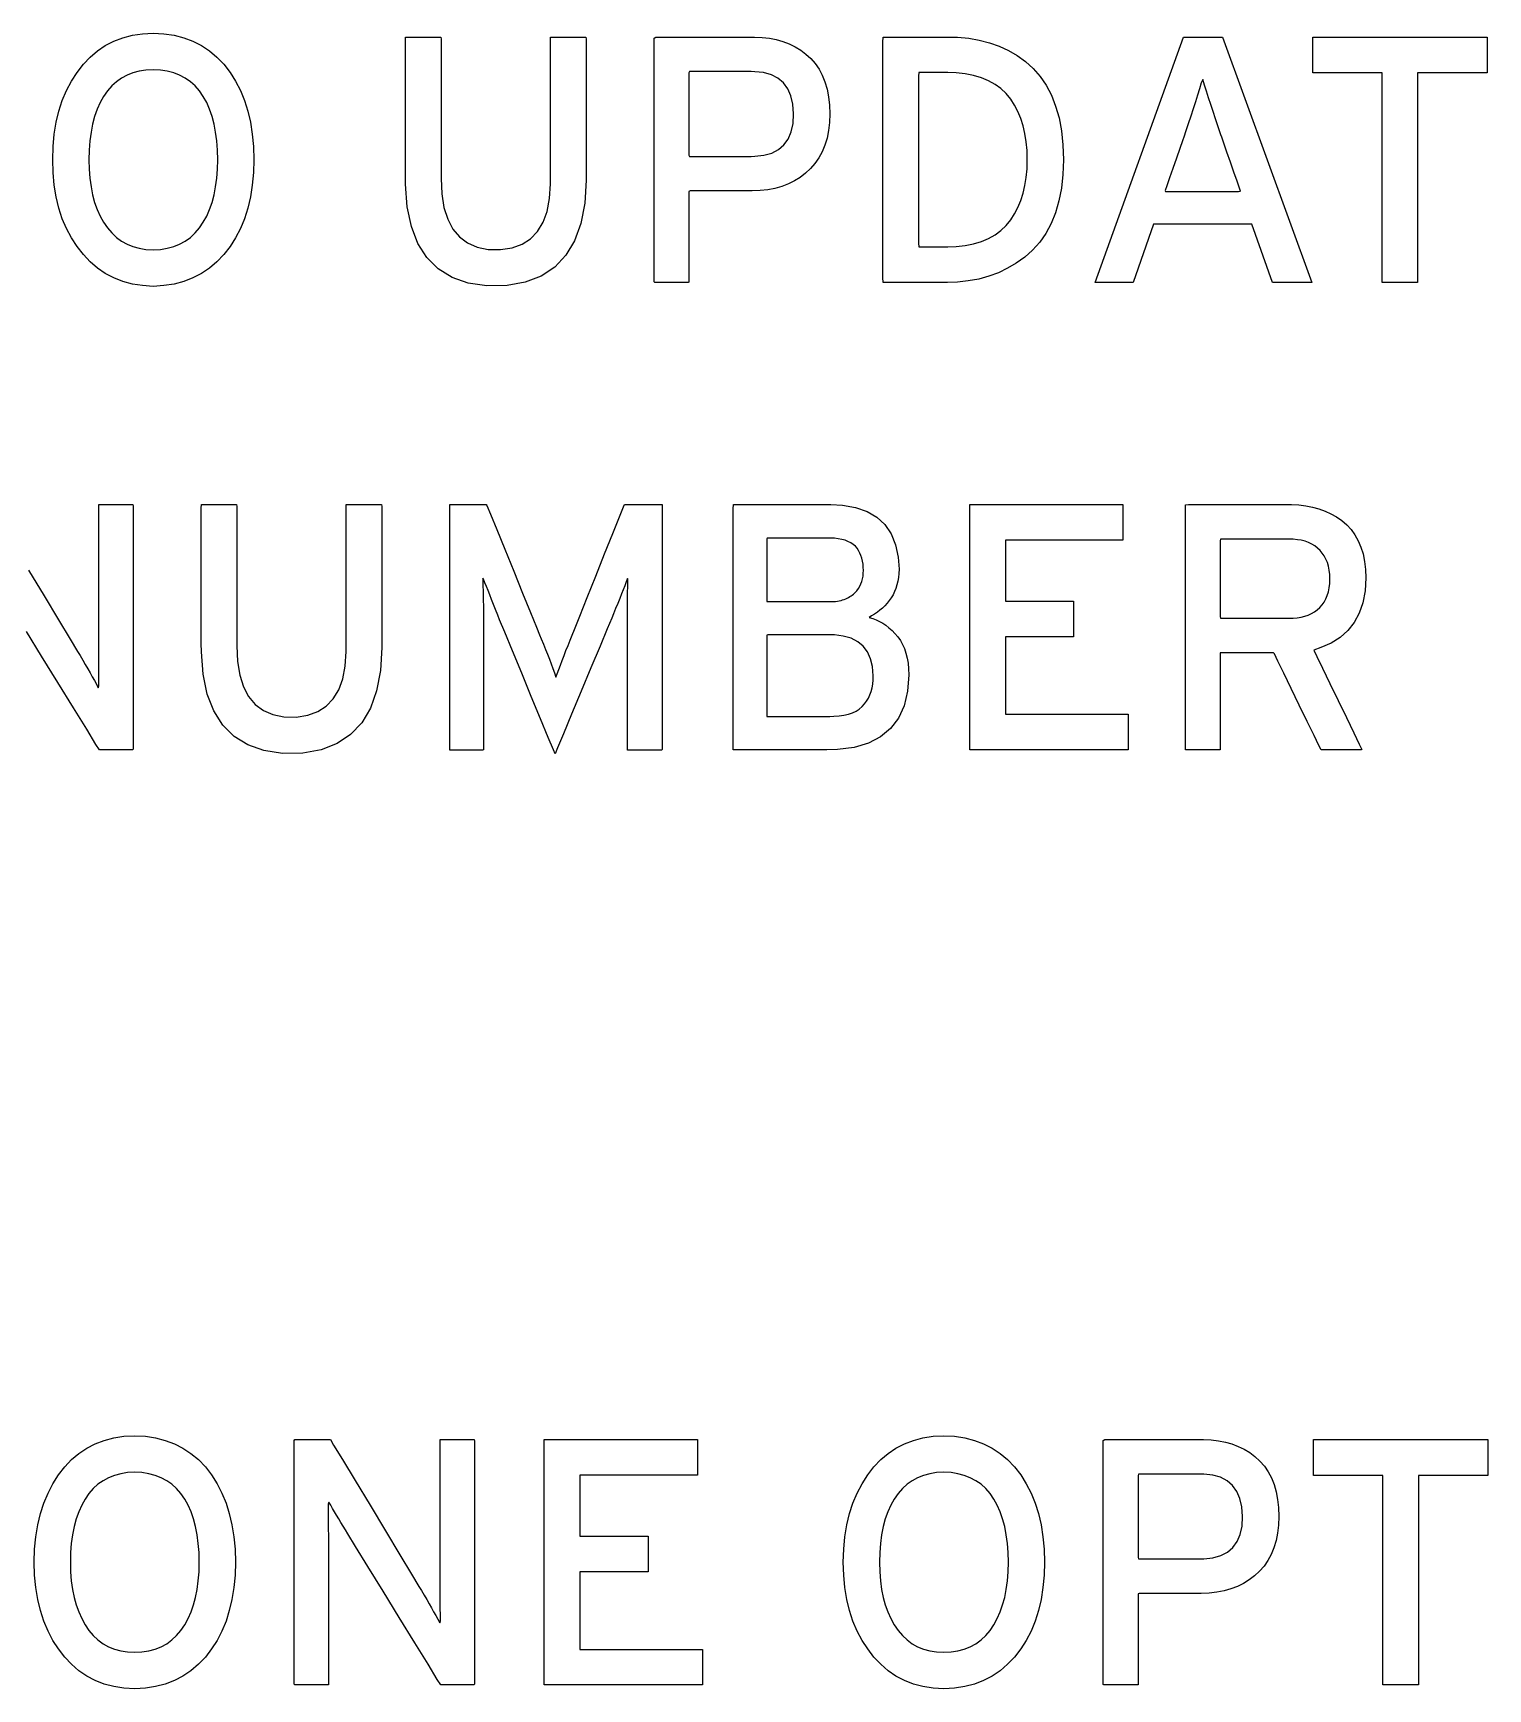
# Model space of a CAD drawing. Extents: x 1 to 47.7, y 0.2 to 33.5.
# Drawn here: x 3.998 to 5.554, y 21.199 to 22.969 of the extents above; entities that cross this region are included whole.
import ezdxf

# ---------------------------------------------------------------- set-up
doc = ezdxf.new("R2010")
doc.units = 0
doc.header["$MEASUREMENT"] = 0
doc.layers.add('6_0____DWG', color=7, linetype='CONTINUOUS')

msp = doc.modelspace()

# ---------------------------------------------------------------- linework, layer by layer
at = {"layer": '6_0____DWG'}
for points in [[(4.2344, 22.834), (4.2339, 22.8201), (4.2326, 22.8068), (4.2306, 22.7942), (4.2278, 22.7822), (4.2242, 22.7709), (4.2199, 22.7603), (4.2148, 22.7504), (4.2089, 22.7412), (4.2022, 22.7325), (4.1948, 22.7248), (4.1868, 22.718), (4.1782, 22.7122), (4.1691, 22.7075), (4.1593, 22.7037), (4.149, 22.701), (4.138, 22.6993), (4.1265, 22.6985), (4.1151, 22.6993), (4.1043, 22.701), (4.094, 22.7037), (4.0844, 22.7075), (4.0754, 22.7122), (4.067, 22.718), (4.0591, 22.7248), (4.0519, 22.7325), (4.0452, 22.7412), (4.0391, 22.7504), (4.0339, 22.7603), (4.0294, 22.7709), (4.0258, 22.7822), (4.0229, 22.7942), (4.0208, 22.8068), (4.0195, 22.8201), (4.0191, 22.834), (4.0195, 22.848), (4.0208, 22.8613), (4.0229, 22.874), (4.0258, 22.886), (4.0294, 22.8973), (4.0339, 22.908), (4.0391, 22.918), (4.0452, 22.9274), (4.0519, 22.936), (4.0591, 22.9437), (4.067, 22.9503), (4.0754, 22.956), (4.0844, 22.9607), (4.094, 22.9643), (4.1043, 22.967), (4.1151, 22.9687), (4.1265, 22.9693), (4.138, 22.9687), (4.149, 22.967), (4.1593, 22.9643), (4.1691, 22.9607), (4.1782, 22.956), (4.1868, 22.9503), (4.1948, 22.9437), (4.2022, 22.936), (4.2089, 22.9274), (4.2148, 22.918), (4.2199, 22.908), (4.2242, 22.8973), (4.2278, 22.886), (4.2306, 22.874), (4.2326, 22.8613), (4.2339, 22.848)], [(4.5896, 22.8121), (4.5881, 22.7875), (4.584, 22.7659), (4.5773, 22.7473), (4.568, 22.7317), (4.5561, 22.7191), (4.5417, 22.7095), (4.5246, 22.7029), (4.505, 22.6993), (4.4833, 22.6989), (4.4635, 22.702), (4.4462, 22.7081), (4.4315, 22.7172), (4.4194, 22.7293), (4.4098, 22.7444), (4.4028, 22.7625), (4.3984, 22.7837), (4.3965, 22.8078), (4.3964, 22.8167), (4.3964, 22.8302), (4.3964, 22.8509), (4.3964, 22.8758), (4.3964, 22.9023), (4.3964, 22.9272), (4.3964, 22.9479), (4.3964, 22.9614), (4.3965, 22.9651), (4.3985, 22.9651), (4.4026, 22.9651), (4.4083, 22.9651), (4.4148, 22.9651), (4.4214, 22.9651), (4.4273, 22.9651), (4.4318, 22.9651), (4.4342, 22.9651), (4.4345, 22.963), (4.4345, 22.9514), (4.4345, 22.932), (4.4345, 22.9078), (4.4345, 22.8816), (4.4345, 22.8563), (4.4345, 22.8347), (4.4345, 22.8196), (4.4345, 22.8139), (4.4353, 22.7974), (4.4376, 22.7828), (4.4416, 22.7703), (4.4471, 22.7598), (4.4542, 22.7513), (4.4628, 22.7449), (4.473, 22.7405), (4.4848, 22.7381), (4.498, 22.7379), (4.5104, 22.7398), (4.5211, 22.7437), (4.5302, 22.7495), (4.5377, 22.7573), (4.5436, 22.767), (4.5478, 22.7787), (4.5505, 22.7924), (4.5515, 22.808), (4.5515, 22.8151), (4.5515, 22.8288), (4.5515, 22.8497), (4.5515, 22.8749), (4.5515, 22.9016), (4.5515, 22.9269), (4.5515, 22.9477), (4.5515, 22.9614), (4.5516, 22.9651), (4.5535, 22.9651), (4.5577, 22.9651), (4.5634, 22.9651), (4.5699, 22.9651), (4.5764, 22.9651), (4.5823, 22.9651), (4.5869, 22.9651), (4.5893, 22.9651), (4.5896, 22.963), (4.5896, 22.9512), (4.5896, 22.9316), (4.5896, 22.9071), (4.5896, 22.8806), (4.5896, 22.855), (4.5896, 22.8331), (4.5896, 22.8178)], [(4.8503, 22.883), (4.8499, 22.8738), (4.8489, 22.8652), (4.8473, 22.8571), (4.845, 22.8495), (4.8421, 22.8424), (4.8386, 22.8359), (4.8344, 22.8299), (4.8297, 22.8244), (4.8243, 22.8194), (4.8186, 22.8151), (4.8125, 22.8113), (4.8059, 22.808), (4.799, 22.8054), (4.7916, 22.8033), (4.7838, 22.8018), (4.7757, 22.8009), (4.7671, 22.8005), (4.7641, 22.8005), (4.7578, 22.8005), (4.7485, 22.8005), (4.7374, 22.8005), (4.7258, 22.8005), (4.715, 22.8005), (4.7062, 22.8005), (4.7008, 22.8005), (4.6996, 22.8001), (4.6996, 22.7942), (4.6996, 22.7827), (4.6996, 22.7676), (4.6996, 22.7507), (4.6996, 22.7339), (4.6996, 22.7191), (4.6996, 22.7082), (4.6996, 22.7029), (4.6988, 22.7027), (4.6955, 22.7027), (4.6904, 22.7027), (4.6842, 22.7027), (4.6777, 22.7027), (4.6716, 22.7027), (4.6665, 22.7027), (4.6632, 22.7027), (4.6623, 22.7033), (4.6623, 22.7173), (4.6623, 22.7467), (4.6623, 22.7864), (4.6623, 22.8314), (4.6623, 22.8767), (4.6623, 22.9172), (4.6623, 22.948), (4.6623, 22.964), (4.6641, 22.9651), (4.6728, 22.9651), (4.6869, 22.9651), (4.7042, 22.9651), (4.7227, 22.9651), (4.7405, 22.9651), (4.7554, 22.9651), (4.7654, 22.9651), (4.7696, 22.9651), (4.7778, 22.9648), (4.7856, 22.9639), (4.793, 22.9625), (4.8001, 22.9605), (4.8068, 22.9579), (4.8132, 22.9548), (4.8191, 22.9512), (4.8247, 22.947), (4.83, 22.9422), (4.8347, 22.9368), (4.8388, 22.9308), (4.8422, 22.9242), (4.8451, 22.9171), (4.8473, 22.9094), (4.8489, 22.9012), (4.8499, 22.8924)], [(5.1003, 22.8339), (5.0996, 22.8182), (5.0979, 22.8035), (5.0953, 22.7898), (5.0916, 22.7772), (5.087, 22.7656), (5.0814, 22.7551), (5.0748, 22.7456), (5.0672, 22.7371), (5.0587, 22.7298), (5.0497, 22.7233), (5.0404, 22.7178), (5.0305, 22.7131), (5.0203, 22.7093), (5.0095, 22.7063), (4.9984, 22.7043), (4.9867, 22.7031), (4.9763, 22.7027), (4.9729, 22.7027), (4.9652, 22.7027), (4.9547, 22.7027), (4.9426, 22.7027), (4.9305, 22.7027), (4.9196, 22.7027), (4.9115, 22.7027), (4.9074, 22.7027), (4.9071, 22.7081), (4.9071, 22.7309), (4.9071, 22.7669), (4.9071, 22.8107), (4.9071, 22.8572), (4.9071, 22.901), (4.9071, 22.937), (4.9071, 22.9598), (4.9074, 22.9651), (4.9115, 22.9651), (4.9196, 22.9651), (4.9305, 22.9651), (4.9426, 22.9651), (4.9547, 22.9651), (4.9652, 22.9651), (4.9729, 22.9651), (4.9763, 22.9651), (4.9869, 22.9649), (4.9988, 22.9639), (5.0101, 22.9619), (5.0209, 22.9591), (5.0313, 22.9554), (5.0412, 22.9508), (5.0505, 22.9453), (5.0594, 22.9389), (5.0678, 22.9316), (5.0752, 22.9231), (5.0817, 22.9136), (5.0873, 22.903), (5.0918, 22.8913), (5.0954, 22.8786), (5.098, 22.8648), (5.0996, 22.8499)], [(4.1956, 22.834), (4.1953, 22.8443), (4.1946, 22.8541), (4.1934, 22.8634), (4.1917, 22.8721), (4.1896, 22.8803), (4.1869, 22.8879), (4.1838, 22.895), (4.1802, 22.9016), (4.1761, 22.9075), (4.1715, 22.9128), (4.1664, 22.9173), (4.1609, 22.9212), (4.1549, 22.9243), (4.1485, 22.9268), (4.1417, 22.9286), (4.1343, 22.9298), (4.1265, 22.9302), (4.1189, 22.9298), (4.1117, 22.9286), (4.1049, 22.9268), (4.0986, 22.9243), (4.0927, 22.9212), (4.0873, 22.9173), (4.0823, 22.9128), (4.0777, 22.9075), (4.0736, 22.9016), (4.0699, 22.895), (4.0667, 22.8879), (4.064, 22.8803), (4.0618, 22.8721), (4.0601, 22.8634), (4.0588, 22.8541), (4.0581, 22.8443), (4.0578, 22.834), (4.0581, 22.8238), (4.0588, 22.8142), (4.0601, 22.805), (4.0618, 22.7964), (4.064, 22.7883), (4.0667, 22.7808), (4.0699, 22.7737), (4.0736, 22.7672), (4.0777, 22.7611), (4.0823, 22.7556), (4.0873, 22.7509), (4.0927, 22.7468), (4.0986, 22.7435), (4.1049, 22.741), (4.1117, 22.7392), (4.1189, 22.7381), (4.1265, 22.7377), (4.1343, 22.7381), (4.1417, 22.7392), (4.1485, 22.741), (4.1549, 22.7435), (4.1609, 22.7468), (4.1664, 22.7509), (4.1715, 22.7556), (4.1761, 22.7611), (4.1802, 22.7672), (4.1838, 22.7737), (4.1869, 22.7808), (4.1896, 22.7883), (4.1917, 22.7964), (4.1934, 22.805), (4.1946, 22.8142), (4.1953, 22.8238)], [(4.8115, 22.883), (4.8107, 22.8933), (4.8086, 22.9022), (4.8052, 22.9098), (4.8006, 22.9161), (4.7948, 22.9211), (4.7878, 22.9248), (4.7795, 22.9271), (4.77, 22.9281), (4.7661, 22.9282), (4.7595, 22.9282), (4.7495, 22.9282), (4.7375, 22.9282), (4.7251, 22.9282), (4.7138, 22.9282), (4.7049, 22.9282), (4.7001, 22.9282), (4.6996, 22.9268), (4.6996, 22.9192), (4.6996, 22.9066), (4.6996, 22.8911), (4.6996, 22.8746), (4.6996, 22.8591), (4.6996, 22.8465), (4.6996, 22.8389), (4.7001, 22.8375), (4.7049, 22.8375), (4.7138, 22.8375), (4.7251, 22.8375), (4.7375, 22.8375), (4.7495, 22.8375), (4.7595, 22.8375), (4.7661, 22.8375), (4.77, 22.8376), (4.7797, 22.8387), (4.7882, 22.8411), (4.7953, 22.8448), (4.8012, 22.8498), (4.8057, 22.8561), (4.8089, 22.8638), (4.8109, 22.8727)], [(5.0615, 22.8339), (5.0612, 22.8437), (5.0604, 22.8531), (5.059, 22.8619), (5.057, 22.8703), (5.0546, 22.8781), (5.0515, 22.8855), (5.0479, 22.8924), (5.0437, 22.8988), (5.0389, 22.9047), (5.0333, 22.91), (5.0271, 22.9145), (5.0201, 22.9184), (5.0124, 22.9215), (5.0041, 22.924), (4.995, 22.9257), (4.9853, 22.9267), (4.9764, 22.9271), (4.9748, 22.9271), (4.9714, 22.9271), (4.9666, 22.9271), (4.9612, 22.9271), (4.9557, 22.9271), (4.9508, 22.9271), (4.9471, 22.9271), (4.9453, 22.9271), (4.9452, 22.9233), (4.9452, 22.9071), (4.9452, 22.8816), (4.9452, 22.8504), (4.9452, 22.8174), (4.9452, 22.7863), (4.9452, 22.7608), (4.9452, 22.7446), (4.9453, 22.7408), (4.9471, 22.7408), (4.9508, 22.7408), (4.9557, 22.7408), (4.9612, 22.7408), (4.9666, 22.7408), (4.9714, 22.7408), (4.9748, 22.7408), (4.9764, 22.7408), (4.9853, 22.7411), (4.995, 22.7422), (5.0041, 22.744), (5.0124, 22.7465), (5.0201, 22.7497), (5.0271, 22.7536), (5.0333, 22.7583), (5.0389, 22.7636), (5.0437, 22.7696), (5.0479, 22.776), (5.0515, 22.7829), (5.0546, 22.7902), (5.057, 22.798), (5.059, 22.8063), (5.0604, 22.815), (5.0612, 22.8243)], [(5.2686, 22.8606), (5.2656, 22.8692), (5.2629, 22.8775), (5.2602, 22.8854), (5.2577, 22.893), (5.2554, 22.9002), (5.2532, 22.9071), (5.2511, 22.9136), (5.2491, 22.9198), (5.2474, 22.9162), (5.2455, 22.9099), (5.2435, 22.9031), (5.2413, 22.896), (5.2389, 22.8885), (5.2364, 22.8807), (5.2336, 22.8724), (5.2308, 22.8638), (5.2292, 22.8593), (5.2275, 22.8542), (5.2246, 22.8459), (5.221, 22.8356), (5.2172, 22.8247), (5.2136, 22.8144), (5.2108, 22.8061), (5.209, 22.8011), (5.2092, 22.8001), (5.215, 22.8001), (5.2254, 22.8001), (5.2389, 22.8001), (5.2536, 22.8001), (5.2677, 22.8001), (5.2796, 22.8001), (5.2875, 22.8001), (5.2896, 22.8002), (5.2884, 22.8036), (5.2859, 22.8109), (5.2825, 22.8206), (5.2787, 22.8315), (5.2749, 22.8422), (5.2717, 22.8515), (5.2694, 22.8581)], [(4.3711, 22.3121), (4.3696, 22.2875), (4.3655, 22.2659), (4.3589, 22.2473), (4.3496, 22.2317), (4.3377, 22.2191), (4.3232, 22.2095), (4.3062, 22.2029), (4.2865, 22.1993), (4.2649, 22.1989), (4.245, 22.202), (4.2278, 22.2081), (4.2131, 22.2172), (4.201, 22.2293), (4.1914, 22.2444), (4.1844, 22.2625), (4.1799, 22.2837), (4.1781, 22.3078), (4.178, 22.3167), (4.178, 22.3302), (4.178, 22.3509), (4.178, 22.3758), (4.178, 22.4023), (4.178, 22.4272), (4.178, 22.4479), (4.178, 22.4614), (4.1781, 22.4651), (4.18, 22.4651), (4.1842, 22.4651), (4.1899, 22.4651), (4.1964, 22.4651), (4.2029, 22.4651), (4.2088, 22.4651), (4.2133, 22.4651), (4.2158, 22.4651), (4.216, 22.463), (4.216, 22.4514), (4.216, 22.432), (4.216, 22.4078), (4.216, 22.3816), (4.216, 22.3563), (4.216, 22.3347), (4.216, 22.3196), (4.216, 22.3139), (4.2168, 22.2974), (4.2192, 22.2828), (4.2231, 22.2703), (4.2286, 22.2598), (4.2357, 22.2513), (4.2444, 22.2449), (4.2546, 22.2405), (4.2664, 22.2381), (4.2796, 22.2379), (4.2919, 22.2398), (4.3026, 22.2437), (4.3117, 22.2495), (4.3192, 22.2573), (4.3251, 22.267), (4.3294, 22.2787), (4.332, 22.2924), (4.3331, 22.308), (4.3331, 22.3151), (4.3331, 22.3288), (4.3331, 22.3497), (4.3331, 22.3749), (4.3331, 22.4016), (4.3331, 22.4269), (4.3331, 22.4477), (4.3331, 22.4614), (4.3331, 22.4651), (4.3351, 22.4651), (4.3393, 22.4651), (4.345, 22.4651), (4.3514, 22.4651), (4.358, 22.4651), (4.3639, 22.4651), (4.3684, 22.4651), (4.3709, 22.4651), (4.3711, 22.463), (4.3711, 22.4512), (4.3711, 22.4316), (4.3711, 22.4071), (4.3711, 22.3806), (4.3711, 22.355), (4.3711, 22.3331), (4.3711, 22.3178)], [(4.6337, 22.2026), (4.6337, 22.2076), (4.6337, 22.221), (4.6337, 22.2402), (4.6337, 22.2629), (4.6337, 22.2865), (4.6337, 22.3086), (4.6337, 22.3267), (4.6337, 22.3384), (4.6337, 22.3429), (4.6337, 22.3494), (4.6338, 22.3554), (4.6338, 22.3612), (4.6339, 22.3667), (4.634, 22.3719), (4.6341, 22.3767), (4.6342, 22.3812), (4.6344, 22.3854), (4.6339, 22.3861), (4.6324, 22.3824), (4.6309, 22.3784), (4.6292, 22.3741), (4.6274, 22.3695), (4.6255, 22.3646), (4.6234, 22.3595), (4.6212, 22.354), (4.6189, 22.3483), (4.6171, 22.3438), (4.6123, 22.3323), (4.6045, 22.3136), (4.5948, 22.2905), (4.5843, 22.2654), (4.5741, 22.2411), (4.5654, 22.2201), (4.5591, 22.205), (4.5564, 22.1986), (4.5546, 22.2028), (4.5491, 22.2161), (4.5409, 22.236), (4.531, 22.2598), (4.5207, 22.285), (4.5108, 22.3088), (4.5026, 22.3287), (4.4971, 22.342), (4.4951, 22.3469), (4.4928, 22.3528), (4.4906, 22.3583), (4.4885, 22.3635), (4.4865, 22.3685), (4.4847, 22.3731), (4.483, 22.3775), (4.4814, 22.3815), (4.4799, 22.3853), (4.479, 22.3863), (4.4792, 22.3822), (4.4793, 22.3777), (4.4794, 22.373), (4.4795, 22.3679), (4.4796, 22.3625), (4.4797, 22.3568), (4.4797, 22.3507), (4.4797, 22.3444), (4.4797, 22.3399), (4.4797, 22.3299), (4.4797, 22.313), (4.4797, 22.2916), (4.4797, 22.2681), (4.4797, 22.245), (4.4797, 22.2248), (4.4797, 22.21), (4.4797, 22.2029), (4.4789, 22.2026), (4.4759, 22.2026), (4.4712, 22.2026), (4.4655, 22.2026), (4.4594, 22.2026), (4.4536, 22.2026), (4.4486, 22.2026), (4.4452, 22.2026), (4.4439, 22.2026), (4.4439, 22.2121), (4.4439, 22.2373), (4.4439, 22.2737), (4.4439, 22.3165), (4.4439, 22.3611), (4.4439, 22.4029), (4.4439, 22.4372), (4.4439, 22.4593), (4.4439, 22.4651), (4.4459, 22.4651), (4.4502, 22.4651), (4.4559, 22.4651), (4.4624, 22.4651), (4.4691, 22.4651), (4.4751, 22.4651), (4.4799, 22.4651), (4.4828, 22.4651), (4.4836, 22.4641), (4.4873, 22.455), (4.494, 22.4386), (4.5026, 22.4174), (4.5122, 22.3939), (4.5217, 22.3705), (4.5302, 22.3497), (4.5366, 22.334), (4.5399, 22.3259), (4.5417, 22.3215), (4.544, 22.3158), (4.5463, 22.3103), (4.5484, 22.305), (4.5504, 22.2998), (4.5523, 22.2948), (4.5541, 22.2899), (4.5557, 22.2853), (4.5573, 22.2807), (4.5588, 22.2842), (4.5605, 22.2888), (4.5622, 22.2935), (4.5641, 22.2985), (4.566, 22.3036), (4.5681, 22.309), (4.5703, 22.3144), (4.5725, 22.3201), (4.5747, 22.3254), (4.5771, 22.3315), (4.5828, 22.3457), (4.5907, 22.3656), (4.5999, 22.3886), (4.6094, 22.4123), (4.6182, 22.4343), (4.6252, 22.4519), (4.6296, 22.4628), (4.6307, 22.4651), (4.633, 22.4651), (4.6376, 22.4651), (4.6436, 22.4651), (4.6504, 22.4651), (4.6572, 22.4651), (4.6634, 22.4651), (4.6681, 22.4651), (4.6708, 22.4651), (4.6711, 22.4621), (4.6711, 22.4433), (4.6711, 22.4113), (4.6711, 22.3708), (4.6711, 22.3264), (4.6711, 22.2828), (4.6711, 22.2446), (4.6711, 22.2165), (4.6711, 22.2031), (4.6702, 22.2026), (4.6671, 22.2026), (4.6622, 22.2026), (4.6563, 22.2026), (4.6499, 22.2026), (4.6438, 22.2026), (4.6387, 22.2026), (4.6351, 22.2026)], [(4.9348, 22.2832), (4.9334, 22.2655), (4.9297, 22.25), (4.9236, 22.2367), (4.9153, 22.2256), (4.9046, 22.2166), (4.8916, 22.2099), (4.8763, 22.2054), (4.8586, 22.2031), (4.8471, 22.2027), (4.8402, 22.2027), (4.8278, 22.2027), (4.8119, 22.2027), (4.7944, 22.2027), (4.7772, 22.2027), (4.7623, 22.2027), (4.7516, 22.2027), (4.747, 22.2027), (4.7469, 22.2107), (4.7469, 22.2355), (4.7469, 22.2723), (4.7469, 22.3161), (4.7469, 22.3619), (4.7469, 22.4046), (4.7469, 22.4391), (4.7469, 22.4606), (4.7474, 22.4651), (4.7537, 22.4651), (4.766, 22.4651), (4.7821, 22.4651), (4.8002, 22.4651), (4.8181, 22.4651), (4.8339, 22.4651), (4.8456, 22.4651), (4.8512, 22.4651), (4.8637, 22.4645), (4.8779, 22.4621), (4.8903, 22.4578), (4.9007, 22.4517), (4.9092, 22.4437), (4.9158, 22.4339), (4.9206, 22.4222), (4.9234, 22.4088), (4.9243, 22.396), (4.9241, 22.3915), (4.9237, 22.3872), (4.923, 22.3832), (4.9221, 22.3792), (4.9209, 22.3755), (4.9195, 22.372), (4.9179, 22.3686), (4.916, 22.3654), (4.9139, 22.3624), (4.9116, 22.3596), (4.9092, 22.3569), (4.9066, 22.3544), (4.9039, 22.3521), (4.9011, 22.3499), (4.898, 22.3478), (4.8949, 22.346), (4.8923, 22.3443), (4.8961, 22.3433), (4.8997, 22.3419), (4.9033, 22.3402), (4.9068, 22.3383), (4.9102, 22.336), (4.9135, 22.3334), (4.9168, 22.3305), (4.9199, 22.3273), (4.923, 22.3237), (4.9257, 22.3198), (4.928, 22.3156), (4.93, 22.3111), (4.9317, 22.3062), (4.933, 22.301), (4.9339, 22.2954), (4.9345, 22.2895)], [(5.4236, 22.3867), (5.4227, 22.3728), (5.4202, 22.3602), (5.4164, 22.3489), (5.4111, 22.3389), (5.4043, 22.3303), (5.3962, 22.323), (5.3865, 22.317), (5.3754, 22.3123), (5.3679, 22.3094), (5.3711, 22.3028), (5.3772, 22.2903), (5.3851, 22.2739), (5.394, 22.2555), (5.4028, 22.2373), (5.4107, 22.2211), (5.4165, 22.209), (5.4194, 22.2031), (5.4187, 22.2027), (5.415, 22.2027), (5.4092, 22.2027), (5.4021, 22.2027), (5.3945, 22.2027), (5.3872, 22.2027), (5.3811, 22.2027), (5.3769, 22.2027), (5.3756, 22.2028), (5.3734, 22.2073), (5.3682, 22.2181), (5.3609, 22.2331), (5.3524, 22.2506), (5.3437, 22.2685), (5.3358, 22.2848), (5.3295, 22.2978), (5.3258, 22.3054), (5.3248, 22.3066), (5.3209, 22.3066), (5.314, 22.3066), (5.305, 22.3066), (5.2952, 22.3066), (5.2854, 22.3066), (5.2769, 22.3066), (5.2707, 22.3066), (5.2679, 22.3066), (5.2678, 22.304), (5.2678, 22.2947), (5.2678, 22.2806), (5.2678, 22.2636), (5.2678, 22.2457), (5.2678, 22.2287), (5.2678, 22.2146), (5.2678, 22.2054), (5.2678, 22.2027), (5.2659, 22.2027), (5.2619, 22.2027), (5.2563, 22.2027), (5.25, 22.2027), (5.2436, 22.2027), (5.2378, 22.2027), (5.2333, 22.2027), (5.2308, 22.2027), (5.2305, 22.2058), (5.2305, 22.2249), (5.2305, 22.2577), (5.2305, 22.2991), (5.2305, 22.3443), (5.2305, 22.3884), (5.2305, 22.4264), (5.2305, 22.4536), (5.2305, 22.465), (5.2339, 22.4651), (5.2444, 22.4651), (5.2599, 22.4651), (5.2783, 22.4651), (5.2976, 22.4651), (5.3156, 22.4651), (5.3303, 22.4651), (5.3397, 22.4651), (5.3441, 22.4651), (5.3519, 22.4647), (5.3593, 22.4638), (5.3665, 22.4625), (5.3734, 22.4606), (5.3799, 22.4582), (5.3862, 22.4553), (5.3921, 22.4519), (5.3977, 22.448), (5.4031, 22.4435), (5.4078, 22.4384), (5.4119, 22.4328), (5.4154, 22.4265), (5.4183, 22.4197), (5.4206, 22.4123), (5.4222, 22.4044), (5.4232, 22.3958)], [(4.8863, 22.3948), (4.8861, 22.3982), (4.8858, 22.4015), (4.8853, 22.4047), (4.8846, 22.4077), (4.8836, 22.4106), (4.8825, 22.4133), (4.8811, 22.4159), (4.8795, 22.4184), (4.8776, 22.4206), (4.8752, 22.4226), (4.8726, 22.4243), (4.8697, 22.4257), (4.8666, 22.4269), (4.8631, 22.4279), (4.8593, 22.4286), (4.8553, 22.4291), (4.851, 22.4293), (4.8484, 22.4293), (4.8414, 22.4293), (4.8315, 22.4293), (4.8199, 22.4293), (4.8079, 22.4293), (4.797, 22.4293), (4.7884, 22.4293), (4.7834, 22.4293), (4.7828, 22.4286), (4.7828, 22.4237), (4.7828, 22.4151), (4.7828, 22.4042), (4.7828, 22.3923), (4.7828, 22.3807), (4.7828, 22.3708), (4.7828, 22.3639), (4.7828, 22.3613), (4.7854, 22.3613), (4.7923, 22.3613), (4.8023, 22.3613), (4.8139, 22.3613), (4.8258, 22.3613), (4.8367, 22.3613), (4.8454, 22.3613), (4.8503, 22.3613), (4.8521, 22.3613), (4.8543, 22.3614), (4.8564, 22.3616), (4.8585, 22.3618), (4.8604, 22.3622), (4.8623, 22.3626), (4.864, 22.3631), (4.8657, 22.3637), (4.8673, 22.3644), (4.8688, 22.3651), (4.8703, 22.3659), (4.8716, 22.3667), (4.873, 22.3675), (4.8743, 22.3684), (4.8755, 22.3694), (4.8766, 22.3704), (4.8777, 22.3714), (4.8792, 22.373), (4.8808, 22.3754), (4.8823, 22.3778), (4.8835, 22.3803), (4.8845, 22.383), (4.8853, 22.3858), (4.8858, 22.3887), (4.8861, 22.3917)], [(5.3852, 22.3856), (5.385, 22.3904), (5.3844, 22.395), (5.3836, 22.3993), (5.3824, 22.4032), (5.3809, 22.4069), (5.3791, 22.4102), (5.377, 22.4133), (5.3746, 22.4161), (5.3719, 22.4186), (5.3689, 22.4209), (5.3657, 22.4228), (5.3622, 22.4245), (5.3585, 22.4259), (5.3545, 22.4269), (5.3504, 22.4276), (5.3459, 22.4281), (5.3419, 22.4282), (5.3382, 22.4282), (5.33, 22.4282), (5.3187, 22.4282), (5.3058, 22.4282), (5.2928, 22.4282), (5.2812, 22.4282), (5.2725, 22.4282), (5.2681, 22.4282), (5.2678, 22.4264), (5.2678, 22.4191), (5.2678, 22.4075), (5.2678, 22.3933), (5.2678, 22.3784), (5.2678, 22.3642), (5.2678, 22.3526), (5.2678, 22.3453), (5.2681, 22.3435), (5.2725, 22.3435), (5.2812, 22.3435), (5.2928, 22.3435), (5.3058, 22.3435), (5.3187, 22.3435), (5.33, 22.3435), (5.3382, 22.3435), (5.3419, 22.3435), (5.3459, 22.3436), (5.3502, 22.344), (5.3543, 22.3447), (5.3582, 22.3457), (5.3619, 22.347), (5.3654, 22.3486), (5.3686, 22.3505), (5.3715, 22.3526), (5.3743, 22.3551), (5.3768, 22.3578), (5.379, 22.3608), (5.3808, 22.3642), (5.3823, 22.3678), (5.3835, 22.3718), (5.3844, 22.3761), (5.385, 22.3807)], [(4.8967, 22.2821), (4.8959, 22.2918), (4.8938, 22.3003), (4.8905, 22.3076), (4.886, 22.3136), (4.8801, 22.3185), (4.8731, 22.3221), (4.8647, 22.3245), (4.8552, 22.3257), (4.8504, 22.3258), (4.8445, 22.3258), (4.835, 22.3258), (4.8234, 22.3258), (4.811, 22.3258), (4.7994, 22.3258), (4.7899, 22.3258), (4.784, 22.3258), (4.7828, 22.3254), (4.7828, 22.3198), (4.7828, 22.3091), (4.7828, 22.2951), (4.7828, 22.2796), (4.7828, 22.2644), (4.7828, 22.2513), (4.7828, 22.2421), (4.7828, 22.2386), (4.7855, 22.2386), (4.7926, 22.2386), (4.8028, 22.2386), (4.8147, 22.2386), (4.8267, 22.2386), (4.8376, 22.2386), (4.846, 22.2386), (4.8503, 22.2386), (4.8546, 22.2387), (4.8602, 22.2391), (4.8653, 22.2399), (4.8701, 22.241), (4.8744, 22.2425), (4.8783, 22.2443), (4.8817, 22.2465), (4.8848, 22.249), (4.8874, 22.2519), (4.8896, 22.2549), (4.8915, 22.2581), (4.8931, 22.2615), (4.8944, 22.2652), (4.8954, 22.2691), (4.8961, 22.2732), (4.8965, 22.2776)], [(4.2146, 21.334), (4.2141, 21.3201), (4.2129, 21.3068), (4.2108, 21.2942), (4.208, 21.2822), (4.2045, 21.2709), (4.2001, 21.2603), (4.195, 21.2504), (4.1891, 21.2412), (4.1824, 21.2325), (4.175, 21.2248), (4.167, 21.218), (4.1584, 21.2122), (4.1493, 21.2075), (4.1395, 21.2037), (4.1292, 21.201), (4.1183, 21.1993), (4.1068, 21.1985), (4.0953, 21.1993), (4.0845, 21.201), (4.0743, 21.2037), (4.0646, 21.2075), (4.0556, 21.2122), (4.0472, 21.218), (4.0394, 21.2248), (4.0321, 21.2325), (4.0254, 21.2412), (4.0194, 21.2504), (4.0141, 21.2603), (4.0096, 21.2709), (4.006, 21.2822), (4.0031, 21.2942), (4.001, 21.3068), (3.9998, 21.3201), (3.9993, 21.334), (3.9998, 21.348), (4.001, 21.3613), (4.0031, 21.374), (4.006, 21.386), (4.0096, 21.3973), (4.0141, 21.408), (4.0194, 21.418), (4.0254, 21.4274), (4.0321, 21.436), (4.0394, 21.4437), (4.0472, 21.4503), (4.0556, 21.456), (4.0646, 21.4607), (4.0743, 21.4643), (4.0845, 21.467), (4.0953, 21.4687), (4.1068, 21.4693), (4.1183, 21.4687), (4.1292, 21.467), (4.1395, 21.4643), (4.1493, 21.4607), (4.1584, 21.456), (4.167, 21.4503), (4.175, 21.4437), (4.1824, 21.436), (4.1891, 21.4274), (4.195, 21.418), (4.2001, 21.408), (4.2045, 21.3973), (4.208, 21.386), (4.2108, 21.374), (4.2129, 21.3613), (4.2141, 21.348)], [(4.4341, 21.2027), (4.4304, 21.2087), (4.4206, 21.2248), (4.4064, 21.2478), (4.3897, 21.2749), (4.3724, 21.3031), (4.3562, 21.3294), (4.343, 21.3507), (4.3348, 21.3642), (4.3321, 21.3685), (4.3296, 21.3726), (4.3273, 21.3766), (4.325, 21.3805), (4.3227, 21.3843), (4.3206, 21.3879), (4.3185, 21.3915), (4.3165, 21.3949), (4.3146, 21.3982), (4.3138, 21.396), (4.3138, 21.3897), (4.3139, 21.3832), (4.3139, 21.3765), (4.3139, 21.3696), (4.314, 21.3625), (4.314, 21.3551), (4.3141, 21.3476), (4.3142, 21.3399), (4.3142, 21.3351), (4.3142, 21.3229), (4.3142, 21.3045), (4.3142, 21.2824), (4.3142, 21.2591), (4.3142, 21.237), (4.3142, 21.2186), (4.3142, 21.2064), (4.3142, 21.2027), (4.3124, 21.2027), (4.3086, 21.2027), (4.3032, 21.2027), (4.2971, 21.2027), (4.2908, 21.2027), (4.285, 21.2027), (4.2804, 21.2027), (4.2777, 21.2027), (4.2772, 21.2046), (4.2772, 21.2216), (4.2772, 21.2525), (4.2772, 21.2926), (4.2772, 21.3372), (4.2772, 21.3814), (4.2772, 21.4204), (4.2772, 21.4497), (4.2772, 21.4643), (4.278, 21.4651), (4.2812, 21.4651), (4.2862, 21.4651), (4.2924, 21.4651), (4.299, 21.4651), (4.3054, 21.4651), (4.3109, 21.4651), (4.3147, 21.4651), (4.3161, 21.4651), (4.3196, 21.4593), (4.329, 21.4437), (4.3425, 21.4213), (4.3585, 21.3949), (4.375, 21.3675), (4.3904, 21.3419), (4.4029, 21.3211), (4.4108, 21.308), (4.4135, 21.3036), (4.4164, 21.2987), (4.4191, 21.294), (4.4217, 21.2894), (4.4242, 21.2851), (4.4265, 21.2809), (4.4288, 21.2769), (4.4309, 21.273), (4.433, 21.2693), (4.4337, 21.2714), (4.4337, 21.2779), (4.4336, 21.2846), (4.4336, 21.2915), (4.4335, 21.2985), (4.4335, 21.3058), (4.4335, 21.3132), (4.4334, 21.3208), (4.4334, 21.3286), (4.4334, 21.3334), (4.4334, 21.3455), (4.4334, 21.3638), (4.4334, 21.3858), (4.4334, 21.409), (4.4334, 21.431), (4.4334, 21.4493), (4.4334, 21.4615), (4.4335, 21.4651), (4.4352, 21.4651), (4.439, 21.4651), (4.4444, 21.4651), (4.4505, 21.4651), (4.4568, 21.4651), (4.4626, 21.4651), (4.4672, 21.4651), (4.4699, 21.4651), (4.4704, 21.4633), (4.4704, 21.4463), (4.4704, 21.4154), (4.4704, 21.3752), (4.4704, 21.3307), (4.4704, 21.2865), (4.4704, 21.2474), (4.4704, 21.2182), (4.4704, 21.2036), (4.4697, 21.2027), (4.4667, 21.2027), (4.462, 21.2027), (4.4562, 21.2027), (4.45, 21.2027), (4.4441, 21.2027), (4.439, 21.2027), (4.4355, 21.2027)], [(5.0799, 21.334), (5.0795, 21.3201), (5.0782, 21.3068), (5.0762, 21.2942), (5.0734, 21.2822), (5.0698, 21.2709), (5.0655, 21.2603), (5.0603, 21.2504), (5.0544, 21.2412), (5.0477, 21.2325), (5.0403, 21.2248), (5.0324, 21.218), (5.0238, 21.2122), (5.0146, 21.2075), (5.0049, 21.2037), (4.9946, 21.201), (4.9836, 21.1993), (4.9721, 21.1985), (4.9607, 21.1993), (4.9499, 21.201), (4.9396, 21.2037), (4.93, 21.2075), (4.921, 21.2122), (4.9125, 21.218), (4.9047, 21.2248), (4.8975, 21.2325), (4.8908, 21.2412), (4.8847, 21.2504), (4.8795, 21.2603), (4.875, 21.2709), (4.8713, 21.2822), (4.8685, 21.2942), (4.8664, 21.3068), (4.8651, 21.3201), (4.8646, 21.334), (4.8651, 21.348), (4.8664, 21.3613), (4.8685, 21.374), (4.8713, 21.386), (4.875, 21.3973), (4.8795, 21.408), (4.8847, 21.418), (4.8908, 21.4274), (4.8975, 21.436), (4.9047, 21.4437), (4.9125, 21.4503), (4.921, 21.456), (4.93, 21.4607), (4.9396, 21.4643), (4.9499, 21.467), (4.9607, 21.4687), (4.9721, 21.4693), (4.9836, 21.4687), (4.9946, 21.467), (5.0049, 21.4643), (5.0146, 21.4607), (5.0238, 21.456), (5.0324, 21.4503), (5.0403, 21.4437), (5.0477, 21.436), (5.0544, 21.4274), (5.0603, 21.418), (5.0655, 21.408), (5.0698, 21.3973), (5.0734, 21.386), (5.0762, 21.374), (5.0782, 21.3613), (5.0795, 21.348)], [(5.3306, 21.383), (5.3302, 21.3738), (5.3292, 21.3652), (5.3275, 21.3571), (5.3253, 21.3495), (5.3224, 21.3424), (5.3189, 21.3359), (5.3147, 21.3299), (5.3099, 21.3244), (5.3046, 21.3194), (5.2989, 21.3151), (5.2927, 21.3113), (5.2862, 21.308), (5.2792, 21.3054), (5.2719, 21.3033), (5.2641, 21.3018), (5.256, 21.3009), (5.2474, 21.3005), (5.2444, 21.3005), (5.2381, 21.3005), (5.2288, 21.3005), (5.2177, 21.3005), (5.2061, 21.3005), (5.1953, 21.3005), (5.1865, 21.3005), (5.1811, 21.3005), (5.1799, 21.3001), (5.1799, 21.2942), (5.1799, 21.2827), (5.1799, 21.2676), (5.1799, 21.2507), (5.1799, 21.2339), (5.1799, 21.2191), (5.1799, 21.2082), (5.1799, 21.2029), (5.179, 21.2027), (5.1757, 21.2027), (5.1707, 21.2027), (5.1645, 21.2027), (5.158, 21.2027), (5.1518, 21.2027), (5.1468, 21.2027), (5.1435, 21.2027), (5.1426, 21.2033), (5.1426, 21.2173), (5.1426, 21.2467), (5.1426, 21.2864), (5.1426, 21.3314), (5.1426, 21.3767), (5.1426, 21.4172), (5.1426, 21.448), (5.1426, 21.464), (5.1444, 21.4651), (5.1531, 21.4651), (5.1671, 21.4651), (5.1844, 21.4651), (5.203, 21.4651), (5.2207, 21.4651), (5.2357, 21.4651), (5.2457, 21.4651), (5.2499, 21.4651), (5.258, 21.4648), (5.2659, 21.4639), (5.2733, 21.4625), (5.2804, 21.4605), (5.2871, 21.4579), (5.2934, 21.4548), (5.2994, 21.4512), (5.305, 21.447), (5.3103, 21.4422), (5.315, 21.4368), (5.319, 21.4308), (5.3225, 21.4242), (5.3254, 21.4171), (5.3276, 21.4094), (5.3292, 21.4012), (5.3302, 21.3924)], [(4.1758, 21.334), (4.1756, 21.3443), (4.1748, 21.3541), (4.1736, 21.3634), (4.1719, 21.3721), (4.1698, 21.3803), (4.1671, 21.3879), (4.164, 21.395), (4.1604, 21.4016), (4.1563, 21.4075), (4.1517, 21.4128), (4.1466, 21.4173), (4.1411, 21.4212), (4.1352, 21.4243), (4.1288, 21.4268), (4.1219, 21.4286), (4.1145, 21.4298), (4.1068, 21.4302), (4.0991, 21.4298), (4.0919, 21.4286), (4.0852, 21.4268), (4.0788, 21.4243), (4.073, 21.4212), (4.0675, 21.4173), (4.0625, 21.4128), (4.0579, 21.4075), (4.0538, 21.4016), (4.0501, 21.395), (4.0469, 21.3879), (4.0442, 21.3803), (4.042, 21.3721), (4.0403, 21.3634), (4.039, 21.3541), (4.0383, 21.3443), (4.0381, 21.334), (4.0383, 21.3238), (4.039, 21.3142), (4.0403, 21.305), (4.042, 21.2964), (4.0442, 21.2883), (4.0469, 21.2808), (4.0501, 21.2737), (4.0538, 21.2672), (4.0579, 21.2611), (4.0625, 21.2556), (4.0675, 21.2509), (4.073, 21.2468), (4.0788, 21.2435), (4.0852, 21.241), (4.0919, 21.2392), (4.0991, 21.2381), (4.1068, 21.2377), (4.1145, 21.2381), (4.1219, 21.2392), (4.1288, 21.241), (4.1352, 21.2435), (4.1411, 21.2468), (4.1466, 21.2509), (4.1517, 21.2556), (4.1563, 21.2611), (4.1604, 21.2672), (4.164, 21.2737), (4.1671, 21.2808), (4.1698, 21.2883), (4.1719, 21.2964), (4.1736, 21.305), (4.1748, 21.3142), (4.1756, 21.3238)], [(5.0412, 21.334), (5.0409, 21.3443), (5.0402, 21.3541), (5.039, 21.3634), (5.0373, 21.3721), (5.0351, 21.3803), (5.0325, 21.3879), (5.0294, 21.395), (5.0257, 21.4016), (5.0216, 21.4075), (5.017, 21.4128), (5.012, 21.4173), (5.0065, 21.4212), (5.0005, 21.4243), (4.9941, 21.4268), (4.9872, 21.4286), (4.9799, 21.4298), (4.9721, 21.4302), (4.9645, 21.4298), (4.9573, 21.4286), (4.9505, 21.4268), (4.9442, 21.4243), (4.9383, 21.4212), (4.9329, 21.4173), (4.9279, 21.4128), (4.9233, 21.4075), (4.9191, 21.4016), (4.9155, 21.395), (4.9123, 21.3879), (4.9096, 21.3803), (4.9074, 21.3721), (4.9056, 21.3634), (4.9044, 21.3541), (4.9037, 21.3443), (4.9034, 21.334), (4.9037, 21.3238), (4.9044, 21.3142), (4.9056, 21.305), (4.9074, 21.2964), (4.9096, 21.2883), (4.9123, 21.2808), (4.9155, 21.2737), (4.9191, 21.2672), (4.9233, 21.2611), (4.9279, 21.2556), (4.9329, 21.2509), (4.9383, 21.2468), (4.9442, 21.2435), (4.9505, 21.241), (4.9573, 21.2392), (4.9645, 21.2381), (4.9721, 21.2377), (4.9799, 21.2381), (4.9872, 21.2392), (4.9941, 21.241), (5.0005, 21.2435), (5.0065, 21.2468), (5.012, 21.2509), (5.017, 21.2556), (5.0216, 21.2611), (5.0257, 21.2672), (5.0294, 21.2737), (5.0325, 21.2808), (5.0351, 21.2883), (5.0373, 21.2964), (5.039, 21.305), (5.0402, 21.3142), (5.0409, 21.3238)], [(5.2918, 21.383), (5.291, 21.3933), (5.2888, 21.4022), (5.2855, 21.4098), (5.2809, 21.4161), (5.2751, 21.4211), (5.268, 21.4248), (5.2598, 21.4271), (5.2502, 21.4281), (5.2464, 21.4282), (5.2398, 21.4282), (5.2297, 21.4282), (5.2178, 21.4282), (5.2054, 21.4282), (5.194, 21.4282), (5.1852, 21.4282), (5.1804, 21.4282), (5.1799, 21.4268), (5.1799, 21.4192), (5.1799, 21.4066), (5.1799, 21.3911), (5.1799, 21.3746), (5.1799, 21.3591), (5.1799, 21.3465), (5.1799, 21.3389), (5.1804, 21.3375), (5.1852, 21.3375), (5.194, 21.3375), (5.2054, 21.3375), (5.2178, 21.3375), (5.2297, 21.3375), (5.2398, 21.3375), (5.2464, 21.3375), (5.2503, 21.3376), (5.26, 21.3387), (5.2685, 21.3411), (5.2756, 21.3448), (5.2814, 21.3498), (5.286, 21.3561), (5.2892, 21.3638), (5.2912, 21.3727)]]:
    msp.add_lwpolyline(points, close=True, dxfattribs=at)
for points in [[(5.3237, 22.7027), (5.3017, 22.765), (5.1966, 22.765), (5.1748, 22.7027), (5.134, 22.7027), (5.2285, 22.9651), (5.2702, 22.9651), (5.3658, 22.7027), (5.3237, 22.7027)], [(5.4789, 22.9267), (5.4789, 22.7027), (5.4409, 22.7027), (5.4409, 22.9267), (5.3667, 22.9267), (5.3667, 22.9651), (5.5532, 22.9651), (5.5532, 22.9267), (5.4789, 22.9267)], [(3.9933, 22.3949), (4.0099, 22.3675), (4.0253, 22.3419), (4.0378, 22.3211), (4.0457, 22.308), (4.0484, 22.3036), (4.0512, 22.2987), (4.054, 22.294), (4.0566, 22.2894), (4.0591, 22.2851), (4.0614, 22.2809), (4.0637, 22.2769), (4.0658, 22.273), (4.0679, 22.2693), (4.0686, 22.2714), (4.0686, 22.2779), (4.0685, 22.2846), (4.0684, 22.2915), (4.0684, 22.2985), (4.0684, 22.3058), (4.0683, 22.3132), (4.0683, 22.3208), (4.0683, 22.3286), (4.0683, 22.3334), (4.0683, 22.3455), (4.0683, 22.3638), (4.0683, 22.3858), (4.0683, 22.409), (4.0683, 22.431), (4.0683, 22.4493), (4.0683, 22.4615), (4.0683, 22.4651), (4.0701, 22.4651), (4.0739, 22.4651), (4.0793, 22.4651), (4.0854, 22.4651), (4.0917, 22.4651), (4.0975, 22.4651), (4.1021, 22.4651), (4.1048, 22.4651), (4.1053, 22.4633), (4.1053, 22.4463), (4.1053, 22.4154), (4.1053, 22.3752), (4.1053, 22.3307), (4.1053, 22.2865), (4.1053, 22.2474), (4.1053, 22.2182), (4.1053, 22.2036), (4.1046, 22.2027), (4.1016, 22.2027), (4.0969, 22.2027), (4.0911, 22.2027), (4.0849, 22.2027), (4.079, 22.2027), (4.0739, 22.2027), (4.0703, 22.2027), (4.069, 22.2027), (4.0653, 22.2087), (4.0555, 22.2248), (4.0413, 22.2478), (4.0246, 22.2749), (4.0072, 22.3031), (3.9911, 22.3294)], [(5, 22.2027), (5, 22.4651), (5.1637, 22.4651), (5.1637, 22.4271), (5.038, 22.4271), (5.038, 22.3618), (5.111, 22.3618), (5.111, 22.3238), (5.038, 22.3238), (5.038, 22.2408), (5.1692, 22.2408), (5.1692, 22.2027), (5, 22.2027)], [(4.5449, 21.2027), (4.5449, 21.4651), (4.7087, 21.4651), (4.7087, 21.4271), (4.583, 21.4271), (4.583, 21.3618), (4.656, 21.3618), (4.656, 21.3238), (4.583, 21.3238), (4.583, 21.2408), (4.7142, 21.2408), (4.7142, 21.2027), (4.5449, 21.2027)], [(5.4798, 21.4267), (5.4798, 21.2027), (5.4418, 21.2027), (5.4418, 21.4267), (5.3676, 21.4267), (5.3676, 21.4651), (5.5541, 21.4651), (5.5541, 21.4267), (5.4798, 21.4267)]]:
    msp.add_lwpolyline(points, dxfattribs=at)

doc.saveas('drawing.dxf')
